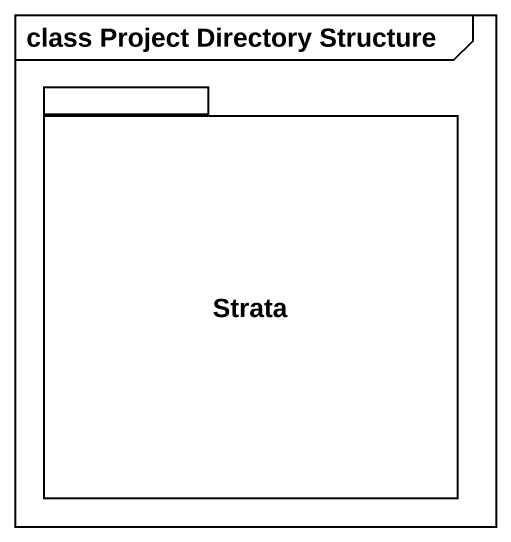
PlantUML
@startuml
mainframe class Project Directory Structure
package Strata {
}
@enduml
